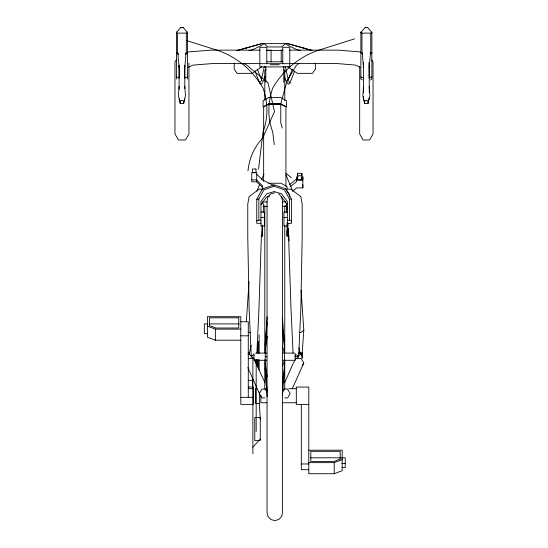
<?xml version="1.0" encoding="UTF-8"?>
<svg xmlns="http://www.w3.org/2000/svg" width="548" height="548" viewBox="0 0 548 548"><rect width="100%" height="100%" fill="white"/><g stroke="black" fill="none" stroke-linecap="round" stroke-linejoin="round"><path stroke-width="0.82" d="M261.122 236.126L262.554 236.126L262.554 230.427M289.166 236.126L287.022 236.126L287.022 230.427L288.454 230.427M301.88 173.305L301.88 179.73L297.55 179.73L297.55 173.305L301.88 173.305L301.88 175.771L297.55 175.771L297.55 173.305M292.748 190.999L296.598 187.916L302.832 187.916L302.832 176.833L302.832 180.162L296.598 180.162M363.413 96.517L363.379 98.907L364.619 103.435L368.105 103.435L369.325 97.311M363.475 92.537L363.509 62.451M234.291 63.136L234.16 69.069L237.044 73.343L252.203 73.343L261.821 66.664M256.882 353.289L258.909 309.873L261.355 236.852L262.218 225.105M246.333 321.628L249.052 281.665M179.093 86.303L178.408 95.934L180.21 101.962L180.21 103.435L183.69 103.435L184.936 98.907M301.612 355.282L302.16 353.515L303.818 330.129L301.099 290.173M363.509 86.303L362.824 95.934L364.619 101.962L364.619 103.435M267.171 316.717L265.253 343.089L265.253 370.29L267.171 396.67M263.136 212.521L263.752 204.13L261.752 203.048M282.48 395.314L284.398 369.832M265.253 344.911L267.116 322.731M184.806 67.575L186.341 49.82L186.341 33.12L187.443 32.695M369.222 67.575L370.756 49.82L370.756 33.12L371.859 32.695M282.473 385.011L284.398 366.311M258.526 169.195L263.033 131.924A77.754 66.972 30.7 0 0 263.033 88.05A88.598 83.043 -90 0 0 216.165 49.93L186.861 40.648M265.253 349.891L267.205 336.451M264.376 66.192L261.328 80.213L263.088 81.385L264.218 79.857L264.931 76.576M249.087 354.741L251.19 345.247M282.583 366.674L284.398 360.214M183.69 103.435L183.69 101.962L185.491 95.934L184.806 86.303M368.105 103.435L368.105 101.962L369.907 95.934L369.222 86.303M300.489 354.741L300.564 352.405M287.94 80.152L292.283 69.206M287.008 82.501L288.275 84.248L289.954 82.947L294.619 71.178M256.841 191.142L259.759 184.169M261.711 179.525L263.978 174.1M284.576 382.785L293.433 362.94L295.982 358.522L301.16 358.55L303.784 362.988L292.207 388.943M260.971 223.303L256.745 223.303L256.745 199.273L262.382 188.964L274.158 184.806L285.94 188.964L291.577 199.273L291.577 223.303L287.351 223.303M256.745 220.906L258.855 220.2L258.855 199.054L263.883 189.861L274.158 186.238L284.433 189.861L289.46 199.054L289.46 220.2L291.577 220.906M302.085 365.934L303.784 362.988M180.21 101.962L181.08 100.483L182.82 100.483L183.69 101.962M364.619 101.962L365.489 100.483L367.235 100.483L368.105 101.962M264.917 397.923L261.958 397.937L259.41 393.519L262.033 389.08L265.732 389.059M176.709 59.246L174.956 62.006L174.956 133.972L178.456 139.98L185.443 139.98L188.937 133.972L188.937 63.13M282.508 391.971L284.775 388.724L284.775 359.666M262.622 82.501L261.355 84.248L259.677 82.947L260.944 81.193M260.971 204.589L266.705 196.972L269.685 196.047M254.019 358.337L252.669 358.337L251.32 356.693L252.669 355.042L254.019 355.042M176.456 32.435L180.689 27.523L183.21 27.523L187.443 32.435M360.872 32.435L365.098 27.523L367.626 27.523L371.859 32.435M252.881 447.154L260.273 439.017M297.701 356.81L300.571 353.953L301.626 353.974L302.16 357.392M185.334 54.403L187.443 52.409L185.245 54.403M303.818 330.129L301.393 332.341L299.222 332.369M289.433 184.731L296.598 179.004M290.735 186.354L296.598 181.662L296.598 176.833L298.16 176.833M298.907 63.445L296.324 65.418L286.885 81.214L280.768 103.723L280.768 122.629L282.268 128.054M370.482 79.926L371.859 79.049L371.859 32.003M266.225 69.603L264.8 70.377L264.8 99.887M268.369 104.963L269.794 104.195L279.781 104.195L281.206 104.963M287.529 203.411L286.2 204.13L286.81 212.521M188.485 67.24L193.04 65.116L212.103 63.589L259.964 63.589M187.443 76.905L184.697 78.111L184.697 65.185M371.859 76.905L369.112 78.111L369.112 62.678M308.791 462.642L334.232 462.642L342.192 459.608M308.791 404.39L296.31 404.39L296.31 387.059L308.791 387.059L308.791 473.725L334.232 473.725L342.192 470.698L342.192 450.203L308.791 450.203M354.597 38.846L319.6 49.93A88.598 83.043 90 0 0 272.726 88.05A77.754 66.972 -30.7 0 0 272.726 131.924L274.267 144.631M261.821 43.628L236.907 50.601L261.821 43.628L287.755 43.628L312.668 50.601M249.004 50.663L252.964 49.526L261.341 45.511L264.157 43.628L267.739 46.957L281.836 46.957L285.419 43.628L288.234 45.511L296.612 49.526L300.571 50.663M274.788 192.78L270.822 193.876L267.972 196.842L267.047 200.849L267.047 512.531L267.972 516.538L270.822 519.511L274.788 520.6L278.754 519.511L281.604 516.538L282.528 512.531L282.528 200.849L281.604 196.842L278.754 193.876M244.723 48.354L246.353 48.183M256.745 199.273L258.855 199.054M188.169 51.957L210.891 50.142L260.06 50.142M186.341 33.12L177.552 33.12L176.456 32.695M370.756 33.12L361.968 33.12L360.872 32.695M247.949 353.974L249.004 353.953L253.018 357.947M248.415 358.55L253.594 358.522M266.842 50.142L271.075 50.142L271.075 61.917M282.912 50.142L281.22 50.142L281.22 61.917M289.673 50.142L338.712 50.142L360.42 51.957M266.801 50.567L282.775 50.567M266.801 61.787L282.775 61.787M289.755 63.589L337.554 63.589L355.768 65.116L360.125 67.24M259.807 63.678L289.769 63.678M270.294 64.753L279.281 64.753M251.772 179.888L256.745 179.888M256.745 181.833L251.772 181.833L251.772 172.504L256.745 172.504L256.745 181.833L262.382 187.211M268.643 183.251L280.932 183.251L287.084 186.58L287.084 188.95M263.006 189.163L259.101 189.163L249.135 196.54L247.771 204.13L247.771 236.852L249.135 309.873L251.32 356.693M285.385 189.163L290.851 189.163L300.818 196.54L302.174 204.13L302.174 236.852L300.818 309.873L298.633 356.693L297.276 358.337L295.256 358.337M262.293 201.965L267.369 201.965M282.583 201.965L285.967 201.965M263.143 206.295L267.369 206.295M282.583 206.295L286.81 206.295M260.971 212.055L264.389 212.055L264.389 226.023L260.971 226.023L260.971 201.479L266.705 193.869L274.158 191.547L281.617 193.869L287.351 201.479L287.351 226.023L283.933 226.023L283.933 212.055L287.351 212.055M260.971 217.488L264.389 217.488M283.933 217.488L287.351 217.488M258.855 220.2L260.971 220.2M287.351 220.2L289.46 220.2M240.798 321.745L248.285 321.745L248.285 397.327M207.733 323.916L204.342 323.916L204.342 333.657L207.733 333.657M209.432 323.916L239.099 323.916M207.397 326.101L215.357 329.129L240.798 329.129M240.798 335.821L248.285 335.821M248.285 387.059L253.279 387.059L253.279 404.39L240.798 404.39L240.798 316.696L207.397 316.696L207.397 337.184L215.357 340.212L240.798 340.212M255.697 353.083L266.808 353.083M282.775 353.083L294.31 353.083M298.126 353.083L300.66 353.083M295.256 355.042L297.276 355.042L298.633 356.693L294.769 356.693M265.253 356.693L266.842 356.693M266.808 360.296L253.991 360.296L253.991 353.57M282.775 360.296L295.132 360.296L295.132 353.57M248.251 380.319L252.409 380.319M248.285 388.662L253.279 388.662M288.714 388.69L296.31 388.69M240.798 397.327L253.279 397.327M266.766 402.766L260.855 402.766L260.855 395.204M282.802 402.766L296.31 402.766M260.273 419.131L259.362 403.554L255.683 403.554L255.683 388.169M310.49 457.792L345.247 457.792L345.247 467.533L341.856 467.533M341.856 463.567L345.247 463.567M301.304 463.964L308.791 463.964M308.791 469.705L301.304 469.705L301.304 404.376M283.843 389.059L287.542 389.08L290.166 393.519L287.618 397.937L284.659 397.923M248.182 332.341L250.354 332.369M289.46 199.054L291.577 199.273M303.222 48.183L304.852 48.354M287.755 43.628L312.613 50.601M243.072 63.424L246.031 64.596L267.951 82.693L274.493 111.587L262.67 138.048A54.444 50.039 83.6 0 0 247.984 170.908M360.872 76.905L363.619 78.111M176.456 76.905L179.203 78.111L179.203 65.185M274.158 185.662L262.985 180.278L256.745 174.326M283.35 69.603L284.775 70.377L284.775 100.729M362.242 79.926L360.872 79.049L360.872 32.003M287.755 66.664L297.372 73.343L312.531 73.343L315.422 69.069L315.285 63.136M286.049 173.264L291.276 177.689M362.516 53.903L360.872 52.409L362.454 53.903M178.107 53.903L176.456 52.409L178.566 54.403M256.745 180.278L262.382 185.662L262.382 189.704M285.782 205.658L286.892 206.891M286.399 190.464L289.433 194.376L289.687 196.903M281.617 196.972L287.351 204.589M288.686 81.193L289.954 82.947M267.068 391.971L264.8 388.724L264.8 359.666M371.791 59.938L373.044 62.006L373.044 133.972L369.701 139.98L363.023 139.98L359.687 133.972L359.687 66.74M254.443 359.995L264.999 382.785M247.833 367.571L259.41 393.519M285.919 174.874L292.735 191.142M257.348 69.206L261.691 80.152M255.012 71.178L259.677 82.947M249.011 352.405L249.374 353.59M282.583 346.713L284.398 353.172M178.963 98.907L180.21 103.435M301.866 352.357L302.16 353.515M285.248 66.192L288.303 80.213L286.542 81.385L285.412 79.857L284.693 76.576M298.927 347.747L300.201 353.59M265.253 363.488L267.205 376.928M282.473 328.375L284.398 347.076M363.509 67.575L361.968 49.82L361.968 33.12M179.093 67.575L177.552 49.82L177.552 33.12M265.253 368.468L267.116 390.649M282.48 318.073L284.398 343.555M287.549 222.591L288.597 236.852L291.036 309.873L293.07 353.289M286.673 206.089L286.905 209.494M287.83 223.098L288.001 225.646M288.173 228.194L288.522 233.297M288.638 234.996L289.043 240.949M369.256 92.537L369.222 62.451M334.232 462.642L334.232 473.725M302.832 184.587L302.832 187.916M302.16 353.193L302.16 358.481M301.88 177.264L301.88 179.73M297.55 177.264L297.55 179.73M287.022 223.111L287.022 236.126M285.926 186.58L285.926 106.894L280.357 103.88L269.219 103.88L263.65 106.894L263.65 181.491M284.775 205.829L284.775 212.672M284.775 225.488L284.775 352.83M284.398 343.089L284.398 370.29M283.775 66.424L283.775 82.316M282.775 63.678L282.775 47.306L289.769 47.306L289.769 66.938L259.807 66.938L259.807 47.306L266.801 47.306L266.801 63.678M265.801 66.424L265.801 82.316M264.8 205.829L264.8 352.83M262.554 225.55L262.554 236.126M259.362 392.012L259.362 403.554M259.149 334.944L259.149 353.255M259.149 359.721L259.149 369.914M258.272 341.267L258.272 353.172M258.272 359.454L258.272 367.434M257.396 342.534L257.396 352.042M257.396 359.632L257.396 366.605M256.526 359.44L256.526 365.064M256.176 360.022L256.176 431.427M255.649 359.639L255.649 362.824M254.779 359.413L254.779 360.947M252.881 357.803L252.881 453.744M252.409 377.476L252.409 386.957M215.357 329.129L215.357 340.212M187.443 32.003L187.443 79.049M184.806 65.808L184.806 88.475M179.093 65.808L179.093 89.31M176.456 32.003L176.456 79.049M371.859 52.409L370.277 53.903L371.859 52.409M268.931 97.558L263.074 100.729L263.074 106.894L268.931 103.723L280.644 103.723L286.501 106.894L286.501 100.729L280.644 97.558L268.931 97.558M340.178 459.094L333.814 461.519L310.805 461.519L310.805 451.326L340.178 451.326L340.178 459.094M181.32 27.4C178.429 28.003 187.032 27.503 181.32 27.4M365.728 27.4C362.845 28.003 371.448 27.503 365.728 27.4M255.985 168.989L252.525 168.989L252.525 172.757L255.985 172.757L255.985 168.989M238.784 317.819L209.411 317.819L209.411 325.581L215.775 328.005L238.784 328.005L238.784 317.819M260.273 417.59L254.779 417.59L254.779 440.558L260.273 440.558L260.273 417.59"/></g></svg>
